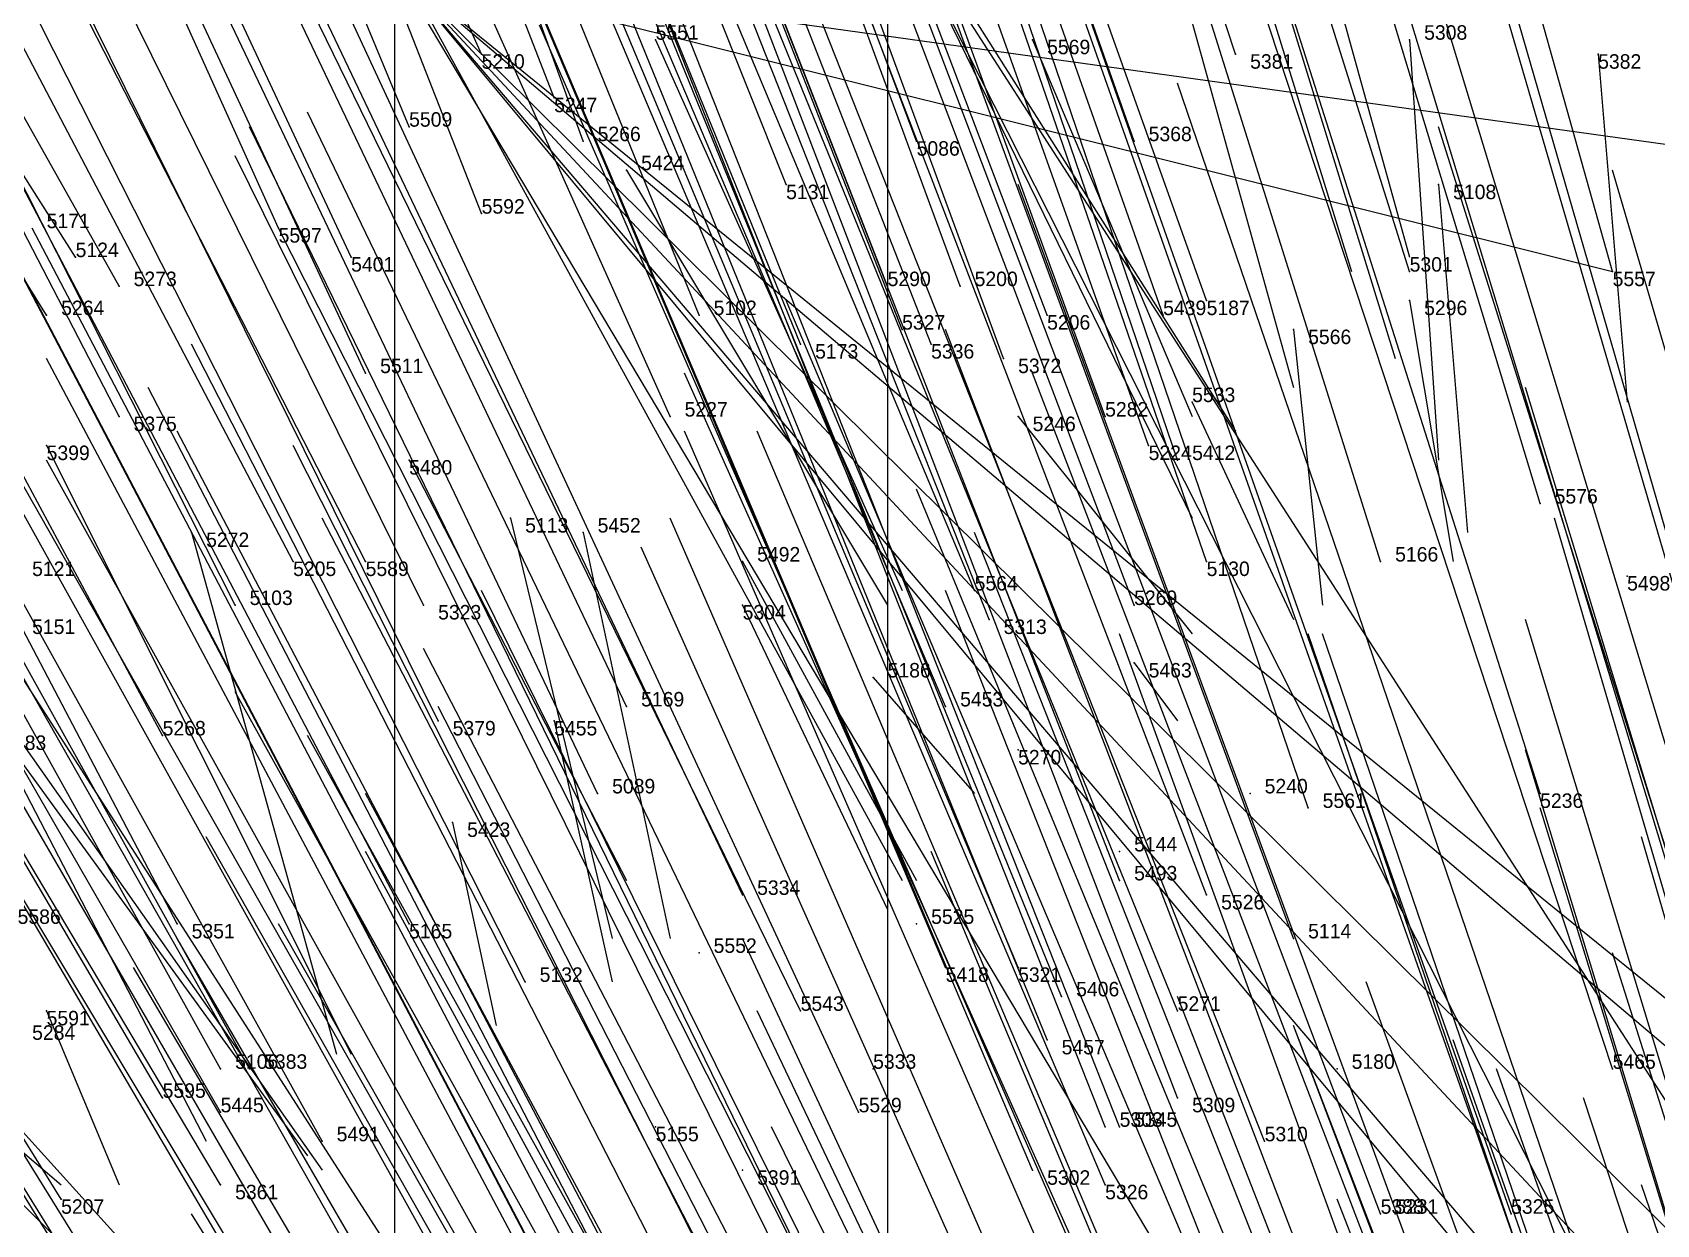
# Model space of a CAD drawing. Extents: x -0.5 to 0.59, y -0.5 to 0.59.
# Drawn here: x -0.232 to -0.12, y 0.3683 to 0.4505 of the extents above; entities that cross this region are included whole.
import ezdxf

# ---------------------------------------------------------------- set-up
doc = ezdxf.new("R2010")
doc.units = 0
for name, color, linetype in [('Clients', 3, 'CONTINUOUS'), ('Facilities', 3, 'CONTINUOUS'), ('Facilities_lines', 3, 'CONTINUOUS'), ('Min_max_boxes', 1, 'CONTINUOUS'), ('Normals', 1, 'CONTINUOUS'), ('Source_points', 5, 'CONTINUOUS'), ('Text', 3, 'CONTINUOUS')]:
    doc.layers.add(name, color=color, linetype=linetype)

msp = doc.modelspace()

# ---------------------------------------------------------------- linework, layer by layer
at = {"layer": 'Clients', "color": 5}
msp.add_point((-0.123, 0.434, -1.127), dxfattribs=at)
at = {"layer": 'Facilities', "color": 3}
for p in [(-0.189, 0.45, -1.25), (-0.163, 0.45, -1.25), (-0.137, 0.45, -1.25), (-0.201, 0.449, -1.229), (-0.149, 0.449, -1.182), (-0.124, 0.449, -1.25), (-0.196, 0.446, -1.217), (-0.206, 0.444, -1.225), (-0.194, 0.443, -1.209), (-0.171, 0.443, -1.187), (-0.156, 0.443, -1.175), (-0.191, 0.441, -1.25), (-0.18, 0.44, -1.188), (-0.135, 0.44, -1.25), (-0.201, 0.438, -1.205), (-0.215, 0.437, -1.217), (-0.229, 0.435, -1.25), (-0.21, 0.435, -1.208), (-0.137, 0.434, -1.138), (-0.226, 0.433, -1.221), (-0.173, 0.433, -1.167), (-0.168, 0.433, -1.161), (-0.151, 0.432, -1.143), (-0.137, 0.432, -1.25), (-0.231, 0.431, -1.224), (-0.186, 0.431, -1.175), (-0.162, 0.431, -1.151), (-0.154, 0.431, -1.145), (-0.179, 0.429, -1.161), (-0.172, 0.43, -1.159), (-0.17, 0.429, -1.153), (-0.145, 0.43, -1.25), (-0.165, 0.428, -1.147), (-0.209, 0.427, -1.19), (-0.152, 0.425, -1.25), (-0.226, 0.424, -1.2), (-0.188, 0.424, -1.159), (-0.164, 0.424, -1.25), (-0.158, 0.424, -1.132), (-0.231, 0.422, -1.25), (-0.155, 0.422, -1.124), (-0.206, 0.421, -1.25), (-0.153, 0.421, -1.121), (-0.128, 0.418, -1.093), (-0.199, 0.417, -1.25), (-0.221, 0.416, -1.25), (-0.194, 0.416, -1.25), (-0.214, 0.414, -1.165), (-0.209, 0.414, -1.159), (-0.183, 0.414, -1.25), (-0.151, 0.414, -1.101), (-0.139, 0.414, -1.092), (-0.122, 0.413, -1.25), (-0.167, 0.412, -1.113), (-0.218, 0.411, -1.163), (-0.205, 0.411, -1.148), (-0.183, 0.411, -1.25), (-0.166, 0.41, -1.105), (-0.156, 0.411, -1.1), (-0.156, 0.407, -1.25), (-0.174, 0.406, -1.25), (-0.191, 0.404, -1.118), (-0.169, 0.404, -1.095), (-0.204, 0.403, -1.128), (-0.196, 0.403, -1.25), (-0.223, 0.402, -1.151), (-0.164, 0.401, -1.25), (-0.193, 0.398, -1.106), (-0.148, 0.398, -1.25), (-0.128, 0.398, -1.044), (-0.144, 0.397, -1.056), (-0.203, 0.396, -1.25), (-0.157, 0.394, -1.25), (-0.183, 0.391, -1.08), (-0.157, 0.392, -1.055), (-0.151, 0.391, -1.047), (-0.222, 0.389, -1.119), (-0.206, 0.389, -1.1), (-0.171, 0.389, -1.25), (-0.145, 0.388, -1.036), (-0.186, 0.387, -1.25), (-0.169, 0.386, -1.053), (-0.164, 0.386, -1.048), (-0.198, 0.385, -1.082), (-0.161, 0.384, -1.041), (-0.231, 0.383, -1.25), (-0.179, 0.383, -1.057), (-0.153, 0.383, -1.032), (-0.162, 0.381, -1.034), (-0.219, 0.379, -1.094), (-0.217, 0.379, -1.091), (-0.174, 0.379, -1.25), (-0.142, 0.379, -1.25), (-0.123, 0.379, -0.997), (-0.223, 0.377, -1.095), (-0.153, 0.377, -1.016), (-0.219, 0.376, -1.089), (-0.175, 0.376, -1.038), (-0.189, 0.375, -1.25), (-0.158, 0.375, -1.018), (-0.157, 0.375, -1.016), (-0.212, 0.374, -1.075), (-0.147, 0.374, -1.006), (-0.183, 0.372, -1.25), (-0.163, 0.372, -1.015), (-0.219, 0.371, -1.076), (-0.158, 0.371, -1.007), (-0.23, 0.37, -1.089), (-0.139, 0.369, -0.987), (-0.138, 0.369, -1.25), (-0.13, 0.369, -0.979)]:
    msp.add_point(p, dxfattribs=at)
at = {"layer": 'Facilities_lines', "color": 3}
for p, q in [((-0.173, 0.46, -1.25), (-0.089, 0.294, -1.25)), ((-0.173, 0.46, -1.25), (-0.075, 0.308, -1.25)), ((-0.207, 0.455, -1.25), (-0.085, 0.438, -1.115)), ((-0.207, 0.455, -1.25), (-0.11, 0.292, -1.25)), ((-0.207, 0.455, -1.25), (-0.089, 0.313, -1.25)), ((-0.207, 0.455, -1.25), (-0.112, 0.353, -1.25)), ((-0.207, 0.455, -1.25), (-0.081, 0.348, -1.25)), ((-0.207, 0.455, -1.25), (-0.081, 0.33, -1.25)), ((-0.207, 0.455, -1.25), (-0.069, 0.343, -1.25)), ((-0.207, 0.455, -1.25), (-0.123, 0.434, -1.127)), ((-0.207, 0.455, -1.25), (-0.103, 0.333, -1.25))]:
    msp.add_line(p, q, dxfattribs=at)
at = {"layer": 'Min_max_boxes', "color": 1}
for p, q in [((-0.173, 0.46, -1.25), (-0.173, 0.294, -1.25)), ((-0.173, 0.46, -1.25), (-0.173, 0.294, -1.25)), ((-0.207, 0.455, -1.25), (-0.207, 0.292, -1.25)), ((-0.207, 0.455, -1.115), (-0.207, 0.292, -1.115))]:
    msp.add_line(p, q, dxfattribs=at)
at = {"layer": 'Normals', "color": 1}
for p, q in [((-0.201, 0.449, -1.229), (-0.241, 0.539, -1.247)), ((-0.196, 0.446, -1.217), (-0.232, 0.539, -1.22)), ((-0.194, 0.443, -1.209), (-0.228, 0.537, -1.199)), ((-0.149, 0.449, -1.182), (-0.178, 0.537, -1.146)), ((-0.206, 0.444, -1.225), (-0.244, 0.536, -1.236)), ((-0.171, 0.443, -1.187), (-0.204, 0.531, -1.154)), ((-0.156, 0.443, -1.175), (-0.187, 0.531, -1.138)), ((-0.201, 0.438, -1.205), (-0.237, 0.53, -1.19)), ((-0.215, 0.437, -1.217), (-0.256, 0.528, -1.213)), ((-0.18, 0.44, -1.188), (-0.215, 0.528, -1.157)), ((-0.21, 0.435, -1.208), (-0.252, 0.525, -1.197)), ((-0.137, 0.434, -1.138), (-0.165, 0.523, -1.101)), ((-0.123, 0.434, -1.127), (-0.148, 0.523, -1.09)), ((-0.226, 0.433, -1.221), (-0.275, 0.52, -1.22)), ((-0.173, 0.433, -1.167), (-0.207, 0.52, -1.13)), ((-0.168, 0.433, -1.161), (-0.2, 0.52, -1.124)), ((-0.154, 0.431, -1.145), (-0.185, 0.519, -1.108)), ((-0.151, 0.432, -1.143), (-0.182, 0.519, -1.106)), ((-0.162, 0.431, -1.151), (-0.195, 0.518, -1.115)), ((-0.186, 0.431, -1.175), (-0.221, 0.517, -1.138)), ((-0.172, 0.43, -1.159), (-0.206, 0.517, -1.122)), ((-0.231, 0.431, -1.224), (-0.284, 0.516, -1.232)), ((-0.17, 0.429, -1.153), (-0.204, 0.516, -1.117)), ((-0.209, 0.427, -1.19), (-0.25, 0.515, -1.165)), ((-0.179, 0.429, -1.161), (-0.214, 0.515, -1.125)), ((-0.165, 0.428, -1.147), (-0.197, 0.515, -1.11)), ((-0.158, 0.424, -1.132), (-0.19, 0.512, -1.095)), ((-0.226, 0.424, -1.2), (-0.271, 0.511, -1.181)), ((-0.188, 0.424, -1.159), (-0.226, 0.509, -1.122)), ((-0.155, 0.422, -1.124), (-0.186, 0.509, -1.086)), ((-0.153, 0.421, -1.121), (-0.183, 0.509, -1.083)), ((-0.128, 0.418, -1.093), (-0.155, 0.507, -1.056)), ((-0.139, 0.414, -1.092), (-0.167, 0.503, -1.055)), ((-0.229, 0.435, -1.25), (-0.271, 0.501, -1.313)), ((-0.151, 0.414, -1.101), (-0.181, 0.501, -1.064)), ((-0.167, 0.412, -1.113), (-0.203, 0.498, -1.075)), ((-0.156, 0.411, -1.1), (-0.189, 0.498, -1.062)), ((-0.117, 0.408, -1.062), (-0.143, 0.498, -1.025)), ((-0.214, 0.414, -1.165), (-0.257, 0.496, -1.127)), ((-0.209, 0.414, -1.159), (-0.251, 0.496, -1.121)), ((-0.166, 0.41, -1.105), (-0.2, 0.496, -1.067)), ((-0.218, 0.411, -1.163), (-0.26, 0.494, -1.126)), ((-0.205, 0.411, -1.148), (-0.246, 0.494, -1.11)), ((-0.169, 0.404, -1.095), (-0.205, 0.489, -1.058)), ((-0.191, 0.404, -1.118), (-0.231, 0.488, -1.081)), ((-0.204, 0.403, -1.128), (-0.245, 0.486, -1.09)), ((-0.144, 0.397, -1.056), (-0.174, 0.485, -1.019)), ((-0.128, 0.398, -1.044), (-0.156, 0.486, -1.007)), ((-0.223, 0.402, -1.151), (-0.267, 0.484, -1.113)), ((-0.193, 0.398, -1.106), (-0.233, 0.482, -1.068)), ((-0.157, 0.392, -1.055), (-0.191, 0.479, -1.018)), ((-0.118, 0.389, -1.016), (-0.145, 0.478, -0.979)), ((-0.112, 0.389, -1.012), (-0.138, 0.478, -0.975)), ((-0.151, 0.391, -1.047), (-0.184, 0.477, -1.01)), ((-0.183, 0.391, -1.08), (-0.223, 0.475, -1.043)), ((-0.145, 0.388, -1.036), (-0.177, 0.475, -0.998)), ((-0.154, 0.476, -1.25), (-0.141, 0.434, -1.16)), ((-0.115, 0.387, -1.01), (-0.142, 0.476, -0.972)), ((-0.164, 0.386, -1.048), (-0.2, 0.472, -1.011)), ((-0.222, 0.389, -1.119), (-0.265, 0.471, -1.082)), ((-0.206, 0.389, -1.1), (-0.249, 0.471, -1.063)), ((-0.169, 0.386, -1.053), (-0.205, 0.471, -1.016)), ((-0.147, 0.471, -1.25), (-0.137, 0.435, -1.157)), ((-0.161, 0.384, -1.041), (-0.196, 0.47, -1.004)), ((-0.153, 0.383, -1.032), (-0.188, 0.469, -0.995)), ((-0.198, 0.385, -1.082), (-0.24, 0.468, -1.045)), ((-0.179, 0.383, -1.057), (-0.22, 0.467, -1.021)), ((-0.162, 0.381, -1.034), (-0.197, 0.467, -0.997)), ((-0.123, 0.379, -0.997), (-0.152, 0.467, -0.959)), ((-0.15, 0.467, -1.25), (-0.138, 0.428, -1.158)), ((-0.153, 0.377, -1.016), (-0.186, 0.463, -0.978)), ((-0.155, 0.462, -1.25), (-0.145, 0.426, -1.157)), ((-0.158, 0.375, -1.018), (-0.192, 0.461, -0.98)), ((-0.157, 0.375, -1.016), (-0.191, 0.461, -0.979)), ((-0.219, 0.379, -1.094), (-0.264, 0.46, -1.056)), ((-0.217, 0.379, -1.091), (-0.262, 0.46, -1.054)), ((-0.175, 0.376, -1.038), (-0.214, 0.46, -1.001)), ((-0.147, 0.374, -1.006), (-0.181, 0.46, -0.967)), ((-0.173, 0.46, -1.25), (-0.152, 0.417, -1.162)), ((-0.223, 0.377, -1.095), (-0.27, 0.457, -1.057)), ((-0.163, 0.372, -1.015), (-0.199, 0.457, -0.977)), ((-0.13, 0.369, -0.979), (-0.161, 0.457, -0.941)), ((-0.219, 0.376, -1.089), (-0.265, 0.456, -1.051)), ((-0.158, 0.371, -1.007), (-0.194, 0.456, -0.97)), ((-0.139, 0.369, -0.987), (-0.172, 0.456, -0.95)), ((-0.212, 0.374, -1.075), (-0.257, 0.455, -1.037)), ((-0.206, 0.454, -1.25), (-0.172, 0.392, -1.179)), ((-0.168, 0.453, -1.25), (-0.149, 0.423, -1.156)), ((-0.129, 0.365, -0.968), (-0.16, 0.453, -0.931)), ((-0.16, 0.366, -0.999), (-0.197, 0.451, -0.961)), ((-0.219, 0.371, -1.076), (-0.266, 0.45, -1.038)), ((-0.189, 0.45, -1.25), (-0.172, 0.412, -1.159)), ((-0.163, 0.45, -1.25), (-0.152, 0.424, -1.154)), ((-0.137, 0.45, -1.25), (-0.135, 0.421, -1.154)), ((-0.23, 0.37, -1.089), (-0.279, 0.449, -1.051)), ((-0.124, 0.449, -1.25), (-0.122, 0.425, -1.153)), ((-0.123, 0.359, -0.949), (-0.153, 0.447, -0.912)), ((-0.173, 0.362, -1.003), (-0.213, 0.445, -0.965)), ((-0.176, 0.36, -1.003), (-0.217, 0.444, -0.965)), ((-0.107, 0.355, -0.927), (-0.135, 0.444, -0.89)), ((-0.194, 0.36, -1.022), (-0.237, 0.442, -0.985)), ((-0.177, 0.359, -1.001), (-0.218, 0.442, -0.964)), ((-0.191, 0.441, -1.25), (-0.173, 0.411, -1.156)), ((-0.097, 0.352, -0.913), (-0.123, 0.441, -0.876)), ((-0.193, 0.358, -1.017), (-0.236, 0.44, -0.98)), ((-0.132, 0.353, -0.942), (-0.164, 0.44, -0.905)), ((-0.135, 0.44, -1.25), (-0.133, 0.416, -1.153)), ((-0.189, 0.355, -1.006), (-0.232, 0.437, -0.969)), ((-0.173, 0.354, -0.985), (-0.215, 0.437, -0.948)), ((-0.198, 0.355, -1.016), (-0.243, 0.436, -0.98)), ((-0.207, 0.353, -1.024), (-0.254, 0.434, -0.987)), ((-0.195, 0.353, -1.008), (-0.241, 0.434, -0.972)), ((-0.144, 0.347, -0.939), (-0.18, 0.432, -0.902)), ((-0.137, 0.432, -1.25), (-0.134, 0.414, -1.152)), ((-0.179, 0.347, -0.976), (-0.221, 0.429, -0.938)), ((-0.136, 0.344, -0.925), (-0.169, 0.43, -0.887)), ((-0.145, 0.43, -1.25), (-0.143, 0.411, -1.152)), ((-0.188, 0.347, -0.985), (-0.231, 0.428, -0.948)), ((-0.149, 0.342, -0.933), (-0.187, 0.427, -0.896)), ((-0.13, 0.341, -0.912), (-0.163, 0.427, -0.875)), ((-0.181, 0.343, -0.97), (-0.224, 0.426, -0.933)), ((-0.102, 0.337, -0.881), (-0.129, 0.426, -0.844)), ((-0.152, 0.425, -1.25), (-0.145, 0.41, -1.151)), ((-0.164, 0.424, -1.25), (-0.152, 0.409, -1.152)), ((-0.179, 0.341, -0.964), (-0.222, 0.423, -0.926)), ((-0.15, 0.338, -0.924), (-0.187, 0.423, -0.887)), ((-0.146, 0.338, -0.919), (-0.182, 0.423, -0.881)), ((-0.243, 0.422, -1.25), (-0.207, 0.366, -1.175)), ((-0.231, 0.422, -1.25), (-0.21, 0.38, -1.162)), ((-0.172, 0.339, -0.95), (-0.214, 0.422, -0.913)), ((-0.186, 0.34, -0.968), (-0.231, 0.421, -0.931)), ((-0.206, 0.421, -1.25), (-0.191, 0.392, -1.156)), ((-0.194, 0.338, -0.975), (-0.24, 0.419, -0.938)), ((-0.136, 0.334, -0.9), (-0.171, 0.419, -0.863)), ((-0.245, 0.417, -1.25), (-0.213, 0.373, -1.166)), ((-0.169, 0.334, -0.935), (-0.212, 0.417, -0.899)), ((-0.199, 0.417, -1.25), (-0.192, 0.388, -1.154)), ((-0.151, 0.332, -0.912), (-0.188, 0.417, -0.874)), ((-0.101, 0.328, -0.858), (-0.127, 0.417, -0.82)), ((-0.221, 0.416, -1.25), (-0.211, 0.38, -1.157)), ((-0.194, 0.416, -1.25), (-0.188, 0.388, -1.154)), ((-0.133, 0.33, -0.889), (-0.167, 0.416, -0.852)), ((-0.152, 0.33, -0.909), (-0.19, 0.415, -0.871)), ((-0.183, 0.414, -1.25), (-0.171, 0.392, -1.153)), ((-0.122, 0.413, -1.25), (-0.122, 0.413, -1.15)), ((-0.16, 0.329, -0.915), (-0.201, 0.412, -0.877)), ((-0.135, 0.326, -0.882), (-0.169, 0.412, -0.845)), ((-0.183, 0.411, -1.25), (-0.173, 0.39, -1.153)), ((-0.102, 0.321, -0.843), (-0.129, 0.41, -0.806)), ((-0.238, 0.409, -1.25), (-0.212, 0.372, -1.161)), ((-0.125, 0.321, -0.862), (-0.157, 0.409, -0.826)), ((-0.114, 0.321, -0.853), (-0.144, 0.409, -0.816)), ((-0.113, 0.321, -0.851), (-0.143, 0.409, -0.814)), ((-0.162, 0.325, -0.909), (-0.205, 0.408, -0.871)), ((-0.156, 0.407, -1.25), (-0.153, 0.403, -1.15)), ((-0.174, 0.406, -1.25), (-0.167, 0.398, -1.151)), ((-0.173, 0.324, -0.919), (-0.218, 0.405, -0.882)), ((-0.162, 0.322, -0.9), (-0.204, 0.404, -0.862)), ((-0.192, 0.323, -0.939), (-0.24, 0.403, -0.902)), ((-0.196, 0.403, -1.25), (-0.192, 0.385, -1.152)), ((-0.234, 0.401, -1.25), (-0.22, 0.374, -1.155)), ((-0.168, 0.321, -0.905), (-0.213, 0.402, -0.868)), ((-0.164, 0.401, -1.25), (-0.164, 0.401, -1.15)), ((-0.102, 0.312, -0.82), (-0.129, 0.401, -0.783)), ((-0.202, 0.321, -0.949), (-0.251, 0.4, -0.911)), ((-0.165, 0.316, -0.892), (-0.209, 0.398, -0.854)), ((-0.148, 0.398, -1.25), (-0.148, 0.398, -1.15)), ((-0.101, 0.309, -0.812), (-0.128, 0.397, -0.775)), ((-0.252, 0.396, -1.25), (-0.223, 0.364, -1.16)), ((-0.203, 0.396, -1.25), (-0.2, 0.382, -1.151)), ((-0.174, 0.314, -0.897), (-0.22, 0.395, -0.86)), ((-0.095, 0.305, -0.799), (-0.121, 0.395, -0.763)), ((-0.165, 0.313, -0.884), (-0.209, 0.394, -0.847)), ((-0.134, 0.308, -0.84), (-0.17, 0.394, -0.803)), ((-0.157, 0.394, -1.25), (-0.157, 0.394, -1.15)), ((-0.186, 0.311, -0.907), (-0.233, 0.391, -0.87)), ((-0.169, 0.308, -0.88), (-0.215, 0.389, -0.842)), ((-0.171, 0.389, -1.25), (-0.171, 0.389, -1.15)), ((-0.25, 0.388, -1.25), (-0.23, 0.371, -1.154)), ((-0.175, 0.307, -0.885), (-0.222, 0.388, -0.848)), ((-0.144, 0.304, -0.841), (-0.183, 0.388, -0.803)), ((-0.186, 0.387, -1.25), (-0.186, 0.387, -1.15)), ((-0.095, 0.298, -0.782), (-0.123, 0.387, -0.745)), ((-0.193, 0.307, -0.908), (-0.242, 0.386, -0.871)), ((-0.178, 0.306, -0.885), (-0.225, 0.386, -0.847)), ((-0.108, 0.297, -0.791), (-0.14, 0.385, -0.754)), ((-0.119, 0.297, -0.8), (-0.153, 0.384, -0.763)), ((-0.231, 0.383, -1.25), (-0.226, 0.371, -1.151)), ((-0.142, 0.299, -0.828), (-0.182, 0.383, -0.79)), ((-0.142, 0.299, -0.828), (-0.182, 0.383, -0.79)), ((-0.112, 0.295, -0.788), (-0.145, 0.382, -0.751)), ((-0.112, 0.296, -0.79), (-0.145, 0.382, -0.754)), ((-0.103, 0.293, -0.776), (-0.134, 0.381, -0.739)), ((-0.174, 0.379, -1.25), (-0.174, 0.379, -1.15)), ((-0.142, 0.379, -1.25), (-0.142, 0.379, -1.15)), ((-0.1, 0.291, -0.769), (-0.131, 0.379, -0.732)), ((-0.24, 0.377, -1.25), (-0.226, 0.363, -1.152)), ((-0.186, 0.298, -0.879), (-0.235, 0.377, -0.841)), ((-0.096, 0.289, -0.76), (-0.125, 0.377, -0.723)), ((-0.189, 0.375, -1.25), (-0.189, 0.375, -1.15)), ((-0.14, 0.292, -0.809), (-0.181, 0.375, -0.772)), ((-0.183, 0.372, -1.25), (-0.183, 0.372, -1.15)), ((-0.091, 0.283, -0.743), (-0.121, 0.371, -0.705)), ((-0.108, 0.283, -0.759), (-0.142, 0.37, -0.722)), ((-0.172, 0.29, -0.842), (-0.221, 0.369, -0.805)), ((-0.138, 0.369, -1.25), (-0.138, 0.369, -1.15))]:
    msp.add_line(p, q, dxfattribs=at)
at = {"layer": 'Source_points', "color": 5}
for p in [(-0.189, 0.45, -1.25), (-0.163, 0.45, -1.25), (-0.137, 0.45, -1.25), (-0.201, 0.449, -1.229), (-0.149, 0.449, -1.182), (-0.124, 0.449, -1.25), (-0.196, 0.446, -1.217), (-0.206, 0.444, -1.225), (-0.194, 0.443, -1.209), (-0.171, 0.443, -1.187), (-0.156, 0.443, -1.175), (-0.191, 0.441, -1.25), (-0.18, 0.44, -1.188), (-0.135, 0.44, -1.25), (-0.201, 0.438, -1.205), (-0.215, 0.437, -1.217), (-0.229, 0.435, -1.25), (-0.21, 0.435, -1.208), (-0.137, 0.434, -1.138), (-0.123, 0.434, -1.127), (-0.226, 0.433, -1.221), (-0.173, 0.433, -1.167), (-0.168, 0.433, -1.161), (-0.151, 0.432, -1.143), (-0.137, 0.432, -1.25), (-0.231, 0.431, -1.224), (-0.186, 0.431, -1.175), (-0.162, 0.431, -1.151), (-0.154, 0.431, -1.145), (-0.179, 0.429, -1.161), (-0.172, 0.43, -1.159), (-0.17, 0.429, -1.153), (-0.145, 0.43, -1.25), (-0.165, 0.428, -1.147), (-0.209, 0.427, -1.19), (-0.152, 0.425, -1.25), (-0.226, 0.424, -1.2), (-0.188, 0.424, -1.159), (-0.164, 0.424, -1.25), (-0.158, 0.424, -1.132), (-0.231, 0.422, -1.25), (-0.155, 0.422, -1.124), (-0.206, 0.421, -1.25), (-0.153, 0.421, -1.121), (-0.128, 0.418, -1.093), (-0.199, 0.417, -1.25), (-0.221, 0.416, -1.25), (-0.194, 0.416, -1.25), (-0.214, 0.414, -1.165), (-0.209, 0.414, -1.159), (-0.183, 0.414, -1.25), (-0.151, 0.414, -1.101), (-0.139, 0.414, -1.092), (-0.122, 0.413, -1.25), (-0.167, 0.412, -1.113), (-0.218, 0.411, -1.163), (-0.205, 0.411, -1.148), (-0.183, 0.411, -1.25), (-0.166, 0.41, -1.105), (-0.156, 0.411, -1.1), (-0.156, 0.407, -1.25), (-0.174, 0.406, -1.25), (-0.191, 0.404, -1.118), (-0.169, 0.404, -1.095), (-0.204, 0.403, -1.128), (-0.196, 0.403, -1.25), (-0.223, 0.402, -1.151), (-0.164, 0.401, -1.25), (-0.193, 0.398, -1.106), (-0.148, 0.398, -1.25), (-0.128, 0.398, -1.044), (-0.144, 0.397, -1.056), (-0.203, 0.396, -1.25), (-0.157, 0.394, -1.25), (-0.183, 0.391, -1.08), (-0.157, 0.392, -1.055), (-0.151, 0.391, -1.047), (-0.222, 0.389, -1.119), (-0.206, 0.389, -1.1), (-0.171, 0.389, -1.25), (-0.145, 0.388, -1.036), (-0.186, 0.387, -1.25), (-0.169, 0.386, -1.053), (-0.164, 0.386, -1.048), (-0.198, 0.385, -1.082), (-0.161, 0.384, -1.041), (-0.231, 0.383, -1.25), (-0.179, 0.383, -1.057), (-0.153, 0.383, -1.032), (-0.162, 0.381, -1.034), (-0.219, 0.379, -1.094), (-0.217, 0.379, -1.091), (-0.174, 0.379, -1.25), (-0.142, 0.379, -1.25), (-0.123, 0.379, -0.997), (-0.223, 0.377, -1.095), (-0.153, 0.377, -1.016), (-0.219, 0.376, -1.089), (-0.175, 0.376, -1.038), (-0.189, 0.375, -1.25), (-0.158, 0.375, -1.018), (-0.157, 0.375, -1.016), (-0.212, 0.374, -1.075), (-0.147, 0.374, -1.006), (-0.183, 0.372, -1.25), (-0.163, 0.372, -1.015), (-0.219, 0.371, -1.076), (-0.158, 0.371, -1.007), (-0.23, 0.37, -1.089), (-0.139, 0.369, -0.987), (-0.138, 0.369, -1.25), (-0.13, 0.369, -0.979)]:
    msp.add_point(p, dxfattribs=at)

# ---------------------------------------------------------------- texts
at = {"layer": 'Text', "color": 3}
for s, p in [('5551', (-0.189, 0.45, -1.25)), ('5308', (-0.136, 0.45, -1.25)), ('5569', (-0.162, 0.449, -1.25)), ('5210', (-0.201, 0.448, -1.229)), ('5381', (-0.148, 0.448, -1.182)), ('5382', (-0.124, 0.448, -1.25)), ('5247', (-0.196, 0.445, -1.217)), ('5509', (-0.206, 0.444, -1.225)), ('5266', (-0.193, 0.443, -1.209)), ('5368', (-0.155, 0.443, -1.175)), ('5086', (-0.171, 0.442, -1.187)), ('5424', (-0.19, 0.441, -1.25)), ('5131', (-0.18, 0.439, -1.188)), ('5108', (-0.134, 0.439, -1.25)), ('5171', (-0.231, 0.437, -1.25)), ('5592', (-0.201, 0.438, -1.205)), ('5597', (-0.215, 0.436, -1.217)), ('5124', (-0.229, 0.435, -1.25)), ('5401', (-0.21, 0.434, -1.208)), ('5301', (-0.137, 0.434, -1.138)), ('5273', (-0.225, 0.433, -1.221)), ('5290', (-0.173, 0.433, -1.167)), ('5200', (-0.167, 0.433, -1.161)), ('5557', (-0.123, 0.433, -1.127)), ('5264', (-0.23, 0.431, -1.224)), ('5102', (-0.185, 0.431, -1.175)), ('5439', (-0.154, 0.431, -1.145)), ('5187', (-0.151, 0.431, -1.143)), ('5296', (-0.136, 0.431, -1.25)), ('5327', (-0.172, 0.43, -1.159)), ('5206', (-0.162, 0.43, -1.151)), ('5173', (-0.178, 0.428, -1.161)), ('5336', (-0.17, 0.428, -1.153)), ('5566', (-0.144, 0.429, -1.25)), ('5511', (-0.208, 0.427, -1.19)), ('5372', (-0.164, 0.427, -1.147)), ('5533', (-0.152, 0.425, -1.25)), ('5227', (-0.187, 0.424, -1.159)), ('5282', (-0.158, 0.424, -1.132)), ('5375', (-0.225, 0.423, -1.2)), ('5246', (-0.163, 0.423, -1.25)), ('5399', (-0.231, 0.421, -1.25)), ('5224', (-0.155, 0.421, -1.124)), ('5412', (-0.152, 0.421, -1.121)), ('5480', (-0.206, 0.42, -1.25)), ('5576', (-0.127, 0.418, -1.093)), ('5113', (-0.198, 0.416, -1.25)), ('5452', (-0.193, 0.416, -1.25)), ('5272', (-0.22, 0.415, -1.25)), ('5492', (-0.182, 0.414, -1.25)), ('5166', (-0.138, 0.414, -1.092)), ('5121', (-0.232, 0.413, -1.186)), ('5205', (-0.214, 0.413, -1.165)), ('5589', (-0.209, 0.413, -1.159)), ('5130', (-0.151, 0.413, -1.101)), ('5564', (-0.167, 0.412, -1.113)), ('5498', (-0.122, 0.412, -1.25)), ('5103', (-0.217, 0.411, -1.163)), ('5269', (-0.156, 0.411, -1.1)), ('5151', (-0.232, 0.409, -1.177)), ('5323', (-0.204, 0.41, -1.148)), ('5304', (-0.183, 0.41, -1.25)), ('5313', (-0.165, 0.409, -1.105)), ('5186', (-0.173, 0.406, -1.25)), ('5463', (-0.155, 0.406, -1.25)), ('5169', (-0.19, 0.404, -1.118)), ('5453', (-0.168, 0.404, -1.095)), ('5268', (-0.223, 0.402, -1.151)), ('5379', (-0.203, 0.402, -1.128)), ('5455', (-0.196, 0.402, -1.25)), ('5283', (-0.234, 0.401, -1.25)), ('5270', (-0.164, 0.4, -1.25)), ('5089', (-0.192, 0.398, -1.106)), ('5240', (-0.147, 0.398, -1.25)), ('5561', (-0.143, 0.397, -1.056)), ('5236', (-0.128, 0.397, -1.044)), ('5423', (-0.202, 0.395, -1.25)), ('5144', (-0.156, 0.394, -1.25)), ('5334', (-0.182, 0.391, -1.08)), ('5493', (-0.156, 0.392, -1.055)), ('5526', (-0.15, 0.39, -1.047)), ('5586', (-0.233, 0.389, -1.135)), ('5525', (-0.17, 0.389, -1.25)), ('5351', (-0.221, 0.388, -1.119)), ('5165', (-0.206, 0.388, -1.1)), ('5114', (-0.144, 0.388, -1.036)), ('5552', (-0.185, 0.387, -1.25)), ('5132', (-0.197, 0.385, -1.082)), ('5418', (-0.169, 0.385, -1.053)), ('5321', (-0.164, 0.385, -1.048)), ('5406', (-0.16, 0.384, -1.041)), ('5543', (-0.179, 0.383, -1.057)), ('5271', (-0.153, 0.383, -1.032)), ('5284', (-0.232, 0.381, -1.116)), ('5591', (-0.231, 0.382, -1.25)), ('5457', (-0.161, 0.38, -1.034)), ('5106', (-0.218, 0.379, -1.094)), ('5383', (-0.216, 0.379, -1.091)), ('5333', (-0.174, 0.379, -1.25)), ('5180', (-0.141, 0.379, -1.25)), ('5465', (-0.123, 0.379, -0.997)), ('5595', (-0.223, 0.377, -1.095)), ('5445', (-0.219, 0.376, -1.089)), ('5529', (-0.175, 0.376, -1.038)), ('5309', (-0.152, 0.376, -1.016)), ('5303', (-0.157, 0.375, -1.018)), ('5345', (-0.156, 0.375, -1.016)), ('5491', (-0.211, 0.374, -1.075)), ('5155', (-0.189, 0.374, -1.25)), ('5310', (-0.147, 0.374, -1.006)), ('5391', (-0.182, 0.371, -1.25)), ('5302', (-0.162, 0.371, -1.015)), ('5361', (-0.218, 0.37, -1.076)), ('5326', (-0.158, 0.37, -1.007)), ('5207', (-0.23, 0.369, -1.089)), ('5388', (-0.139, 0.369, -0.987)), ('5231', (-0.138, 0.369, -1.25)), ('5325', (-0.13, 0.369, -0.979))]:
    msp.add_text(s, height=0.001, dxfattribs=at).set_placement(p)

doc.saveas('drawing.dxf')
